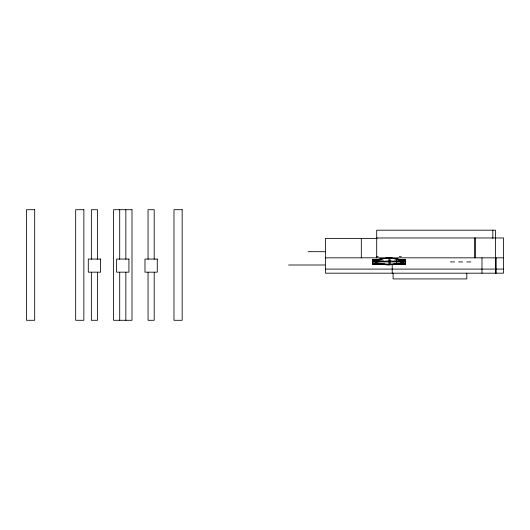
<?xml version="1.0" encoding="UTF-8"?>
<svg xmlns="http://www.w3.org/2000/svg" width="530" height="530" viewBox="0 0 530 530"><rect width="100%" height="100%" fill="white"/><g stroke="black" fill="none" stroke-linecap="round" stroke-linejoin="round"><path stroke-width="0.79" d="M394.764 264.212L392.988 264.496M388.47 264.914L395.917 264.198M395.917 263.688L395.917 264.417M388.728 258.05L374.657 259.885A16.596 10.626 0 0 1 374.279 259.892L378.48 259.859M385.018 258.315L385.436 258.256M381.779 261.476L389.762 260.813L396.606 261.529A53.841 53.841 0 0 0 400.773 261.86L403.946 261.933M375.611 259.912L374.279 259.879A16.894 11.011 0 0 0 374.657 259.885L388.152 257.938M376.777 259.72L387.119 257.971M389.947 264.337L390.014 264.318A18.311 3.2 0 0 0 391.697 264.318L393.969 264.212M378.46 259.793L377.049 259.866M400.932 263.993L390.769 264.496M396.407 264.205L394.863 264.271M397.95 264.139L403.827 263.973L399.819 263.993A54.636 27.09 0 0 0 398.057 264.026M390.014 264.231L399.004 263.927M397.659 263.973L389.947 264.503M397.016 264.139L393.326 264.324M397.434 264.119L398.262 264.092L394.989 264.152M397.844 264.106L402.045 263.986A20.597 3.597 0 0 1 403.323 263.973L403.953 263.973L403.582 263.821M394.572 264.225L392.935 264.291M402.369 263.94L403.575 263.973M378.771 259.932L377.022 259.965M378.745 259.852L375.412 259.879M405.238 259.879L404.079 259.885L405.37 259.879L405.37 263.973L403.833 263.821M402.84 263.827L403.701 263.973M391.286 264.225L390.014 264.318M404.33 259.885L405.238 259.932M389.504 257.938L388.795 257.938M389.119 258.05L403.323 259.885A16.596 10.626 0 0 0 403.701 259.892L405.37 259.879M389.57 257.938L388.795 258.05M404.072 259.885L404.463 259.885M404.847 259.879L405.37 259.985M404.337 259.938L405.106 259.932M373.001 263.92L373.517 263.973M375.233 259.879L374.405 259.879M374.021 259.938L374.657 259.879A51.655 25.612 0 0 0 378.95 259.806M404.072 261.933L405.37 261.926L372.603 261.926L373.902 261.933M372.736 263.927L374.021 263.92M372.868 263.927L373.769 263.973M376.704 237.97L503.5 237.97L503.487 273.188L325.473 273.188L325.473 238.381L377.141 238.381M308.102 251.69L325.718 251.69M325.473 257.832L495.47 257.832M495.596 257.832L503.5 257.832M373.776 259.885L372.603 259.879L372.603 263.973L373.133 263.973M373.769 259.879L373.001 259.932M450.421 261.926L454.515 261.926M458.616 261.926L462.71 261.926M466.804 261.926L470.898 261.926M374.028 261.933L377.201 261.866A53.391 53.391 0 0 0 381.779 261.482M372.603 263.821L374.147 263.92M372.603 263.927L374.657 263.973A20.597 3.597 0 0 1 375.936 263.986L386.277 264.304A18.311 3.2 0 0 0 387.967 264.337L388.092 264.231M403.449 263.973L405.37 263.973L404.33 263.973M373.392 263.973L373.902 263.973M388.921 264.231L389.57 264.318M388.344 264.337L389.504 264.337M388.41 264.337L388.921 264.318M388.47 264.503L389.57 264.503M388.278 264.914L382.057 264.444M288.611 265L324.903 265M325.473 269.094L495.47 269.094M495.596 269.094L503.5 269.094M389.696 257.938L401.197 259.72M402.164 259.879L403.701 259.885A16.894 11.011 0 0 1 403.323 259.885A52.563 26.063 0 0 1 399.024 259.806M372.875 259.885L373.769 259.938M402.74 259.879L403.701 259.885A16.046 11.104 0 0 1 403.323 259.879L400.753 259.693M372.603 259.932L373.895 259.938M403.959 259.938L403.323 259.879A42.433 21.034 0 0 1 398.679 259.654M404.344 263.821L405.238 263.927M374.14 263.821L375.134 263.827M404.211 263.821L404.98 263.92M374.279 263.973L380.023 264.139M388.092 264.503L383.488 264.371A51.655 25.606 0 0 0 374.657 263.993L374.028 263.973L378.155 263.993A52.92 26.242 0 0 1 379.917 264.033M404.079 263.973L404.582 263.973M388.026 264.318L382.183 264.178M402.561 259.879L398.646 259.846M394.764 264.251L394.764 264.318A52.563 26.056 0 0 1 403.323 263.993L403.575 259.932M404.463 263.92L404.847 263.92M374.154 263.973L374.657 263.973M401.8 259.879L398.726 259.859M387.967 264.318L382.998 264.212M374.399 263.92L375.611 263.94M373.392 259.885L372.603 259.885L374.657 259.879A42.433 21.034 0 0 0 378.837 259.693M403.449 259.932L402.369 259.912M400.958 259.965L398.653 259.919M384.21 264.178L384.621 264.192M390.438 257.951L390.014 257.938L390.014 264.881M383.395 264.159L379.725 264.059L382.759 264.066M385.416 264.344L381.574 264.205M382.408 264.053L378.97 263.927M400.932 259.866L399.05 259.76M377.049 263.993L384.985 264.496M380.288 264.178L380.732 264.205M390.862 257.971L400.773 259.667M402.469 259.839L401.601 259.786M384.999 264.284L384.257 264.225A52.92 26.242 0 0 0 384.011 264.198M496.166 257.832L496.166 273.188M495.47 273.188L495.47 230.186L376.704 230.186L376.704 257.832M492.827 230.186L492.827 238.381M481.982 257.832L481.982 273.188M475.046 237.97L475.046 257.832M474.959 237.97L474.959 257.832M466.804 273.188L466.804 278.926L393.081 278.926L393.081 273.188M396.606 258.998L396.606 264.106M392.213 264.549L392.213 273.188M388.987 257.918L388.987 264.881M361.308 238.381L361.308 257.832M154.197 259.223L154.197 209.708L148.055 209.708L148.055 259.223M154.197 272.427L154.197 320.292L148.055 320.292L148.055 272.427M125.849 209.708L125.849 259.223M125.849 272.427L125.849 320.292M119.707 209.708L119.707 259.223M119.707 272.427L119.707 320.292M97.507 259.223L97.507 209.708L91.359 209.708L91.359 259.223M97.507 272.427L97.507 320.292L91.359 320.292L91.359 272.427M378.215 256.686A69.271 23.393 0 0 1 376.678 256.712M401.296 256.712A69.271 23.393 0 0 1 399.275 256.679M379.387 264.324A31.595 5.008 0.1 0 0 374.564 264.205A31.687 5.048 0.1 0 1 379.407 264.311M374.458 264.304A33.099 3.611 0.2 0 1 379.467 264.397M379.765 264.039A33.165 4.346 0 0 0 374.67 263.94A42.427 21.034 0 0 1 382.05 264.463M398.507 264.397A33.099 3.611 -0.2 0 1 403.522 264.304M403.701 259.885A16.059 11.15 0 0 1 403.323 259.879M398.209 264.039A33.165 4.346 0 0 1 403.303 263.94A42.427 21.034 0 0 0 395.93 264.463M375.73 263.099A34.298 14.8 0.2 0 1 377.757 263.185M376.101 260.581A35.709 9.262 0.1 0 1 383.899 260.972M381.931 263.549A36.318 9.394 -0.1 0 1 381.169 263.602M377.757 260.674A34.298 14.794 -0.2 0 1 375.73 260.753M377.221 260.727A34.529 16.9 -0.1 0 1 375.2 260.8M379.765 263.35A51.721 18.206 0 0 1 379.188 263.377M375.478 261.124A49.906 17.609 0 0 1 379.997 261.27M375.2 263.052A34.529 16.907 0.1 0 1 377.221 263.125M400.216 263.185A34.298 14.8 -0.2 0 1 402.25 263.099M394.075 260.972A35.709 9.262 -0.1 0 1 401.879 260.581M396.804 263.602A36.318 9.394 0.1 0 1 395.307 263.503M402.25 260.753A34.298 14.794 0.2 0 1 400.223 260.674M402.774 260.8A34.529 16.9 0.1 0 1 400.753 260.727M398.785 263.377A51.721 18.206 0 0 1 397.646 263.324M397.977 261.27A49.906 17.609 0 0 1 402.502 261.124M400.753 263.125A34.529 16.907 -0.1 0 1 402.774 263.052M34.688 209.708L26.5 209.708L26.5 320.292L34.688 320.292L34.688 209.708M83.872 209.708L75.677 209.708L75.677 320.292L83.872 320.292L83.872 209.708M131.996 209.708L113.566 209.708L113.566 320.292L131.996 320.292L131.996 209.708M182.161 209.708L173.972 209.708L173.972 320.292L182.161 320.292L182.161 209.708M100.574 259.064L88.291 259.064L88.291 272.168L100.574 272.168L100.574 259.064M128.922 259.064L116.633 259.064L116.633 272.168L128.922 272.168L128.922 259.064M157.271 259.064L144.982 259.064L144.982 272.168L157.271 272.168L157.271 259.064M374.279 259.885A16.066 11.13 0 0 0 374.657 259.879A16.046 11.104 0 0 1 374.279 259.885M403.416 264.205A31.595 5.008 -0.1 0 0 398.587 264.324A31.687 5.048 -0.1 0 1 403.409 264.192"/></g></svg>
